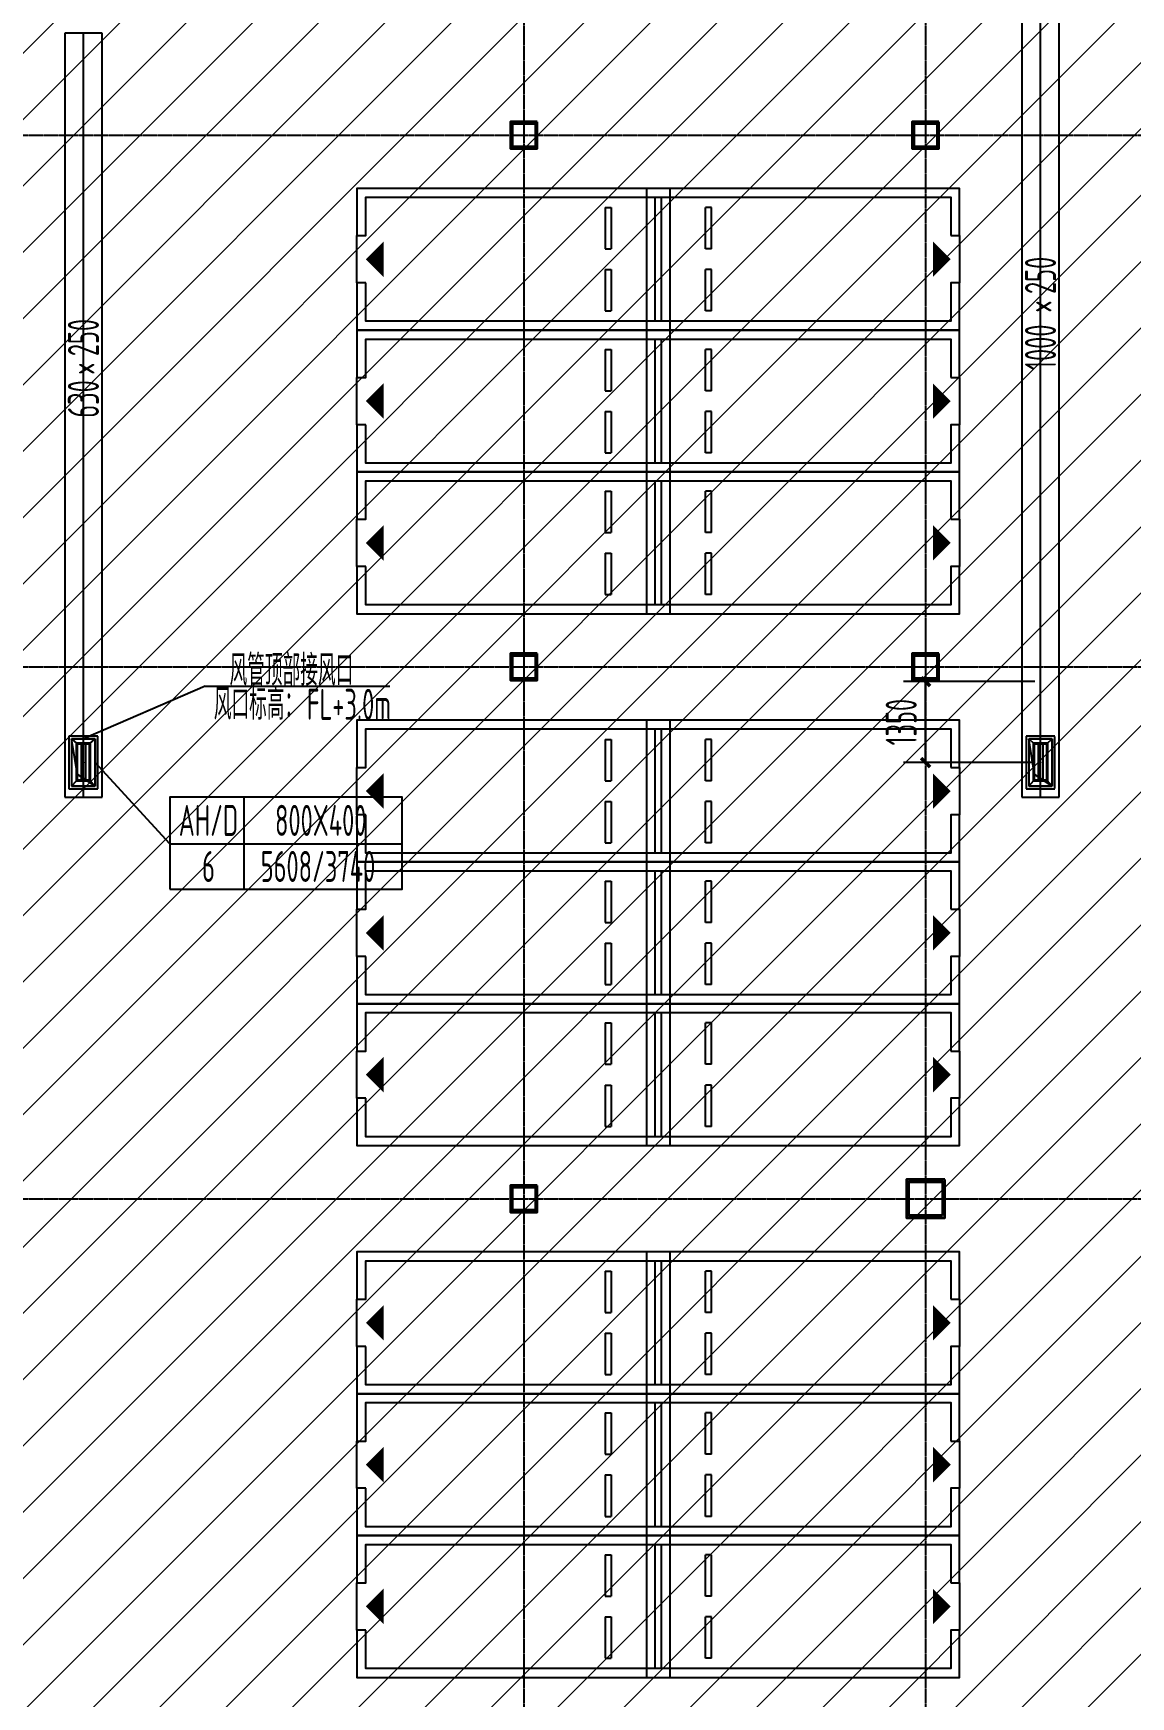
# Model space of a CAD drawing. Extents: x -20827274 to 1300756471, y -549375 to 3431892.
# Drawn here: x -53513 to -34936, y -327688 to -299536 of the extents above; entities that cross this region are included whole.
import ezdxf

# ---------------------------------------------------------------- set-up
doc = ezdxf.new("R2010")
doc.units = 0
doc.header["$LTSCALE"] = 10
for name, pattern in [('CENTER2', [1.125, 0.75, -0.125, 0.125, -0.125]), ('DASH', [0.35, 0.25, -0.1]), ('暖附图底图$0$DASH', [0.35, 0.25, -0.1]), ('暖附图底图$0$DOTE', [2.42, 2, -0.2, 0.02, -0.2])]:
    doc.linetypes.add(name, pattern=pattern)
for name, color, linetype in [('1-zs', 3, 'Continuous'), ('1-标注暖通', 4, 'Continuous'), ('DUCT-排烟中心线', 5, 'CENTER2'), ('DUCT-排烟标注', 3, 'Continuous'), ('DUCT-排烟法兰', 4, 'Continuous'), ('DUCT-排烟管', 2, 'Continuous'), ('DUCT-排烟管立管', 2, 'Continuous'), ('DUCT-排烟管端线', 4, 'Continuous'), ('DUCT-排风风口', 7, 'Continuous'), ('H-TH_DIM', 3, 'Continuous'), ('Hvac-Hide', 8, 'DASH'), ('暖附图底图$0$00-停车位', 8, 'Continuous'), ('暖附图底图$0$1-标注暖通', 8, 'Continuous'), ('暖附图底图$0$DOTE', 8, 'Continuous')]:
    doc.layers.add(name, color=color, linetype=linetype)
doc.layers.add('F-非人防区', color=105, linetype='Continuous', lineweight=15)
doc.layers.add('暖附图底图$0$钢柱', color=8, linetype='Continuous', lineweight=35)
doc.styles.add('8B2_02', font='tssdeng.shx', dxfattribs={"width": 0.6, "bigfont": 'TSSDCHN.shx'})
doc.styles.add('8B2_02_T3', font='tssdeng.shx', dxfattribs={"width": 0.6, "bigfont": 'TSSDCHN.shx'})
doc.dimstyles.new('_TCH_ARCH&&150', dxfattribs={"dimtxt": 525, "dimasz": 150, "dimexe": 375, "dimexo": 450, "dimgap": 150, "dimtad": 1, "dimdec": 0, "dimrnd": 50, "dimzin": 0, "dimdsep": 46, "dimtxsty": '8B2_02_T3', "dimblk": 'ARCHTICK', "dimcen": 0.09, "dimclrt": 7, "dimazin": 2, "dimtfac": 1, "dimtdec": 0, "dimtix": 1, "dimtmove": 2, "dimatfit": 3, "dimfxl": 0, "dimtolj": 1, "dimtzin": 0, "dimarcsym": 0})

# ---------------------------------------------------------------- blocks, each defined once
blk = doc.blocks.new('$风口$00000108')
for p, q in [((-250, 135), (-190, 75)), ((-250, -135), (-250, 135)), ((200, 25), (-190, 25)), ((250, 135), (200, 75)), ((250, 135), (250, -135)), ((-250, -135), (-190, -75)), ((250, -135), (-250, -135)), ((200, -25), (-190, -25)), ((200, -75), (250, -135))]:
    blk.add_line(p, q)
at = {"linetype": 'Continuous'}
blk.add_line((250, 135), (-250, 135), dxfattribs=at)
at = {"lineweight": 40}
for p, q in [((-190, 75), (200, 75)), ((-190, -75), (-190, 75)), ((200, 75), (200, -75)), ((-190, -75), (200, -75))]:
    blk.add_line(p, q, dxfattribs=at)
blk = doc.blocks.new('暖附图底图$0$车位2400x5300')
at = {"layer": '暖附图底图$0$00-停车位', "color": 251}
for p, q in [((-875, -1000), (-175, -1000)), ((-875, -1100), (-875, -1000)), ((-875, -1100), (-175, -1100)), ((-175, -1100), (-175, -1000)), ((175, -1000), (875, -1000)), ((175, -1100), (175, -1000)), ((175, -1100), (875, -1100)), ((875, -1100), (875, -1000)), ((400, -5300), (-400, -5300))]:
    blk.add_line(p, q, dxfattribs=at)
blk.add_lwpolyline([(400, -5150), (400, -5300), (1200, -5300), (1200, 0), (-1200, 0), (-1200, -5300), (-400, -5300), (-400, -5150), (-1050, -5150), (-1050, -150), (1050, -150), (1050, -5150), (400, -5150)], dxfattribs=at)
blk.add_lwpolyline([(0, -5150, 0, 600, 0), (0, -4850, 600, 600, 0)], format="xyseb", dxfattribs=at)
blk = doc.blocks.new('暖附图底图$0$A$C00330F2E')
at = {"layer": '暖附图底图$0$钢柱', "color": 4, "lineweight": 35}
for points in [[(27075, -126100), (26625, -126100), (26625, -126550), (27075, -126550)], [(33875, -126100), (33425, -126100), (33425, -126550), (33875, -126550)], [(27045, -126520), (26655, -126520), (26655, -126130), (27045, -126130)], [(33845, -126520), (33455, -126520), (33455, -126130), (33845, -126130)], [(27075, -135100), (26625, -135100), (26625, -135550), (27075, -135550)], [(27045, -135520), (26655, -135520), (26655, -135130), (27045, -135130)], [(33875, -135100), (33425, -135100), (33425, -135550), (33875, -135550)], [(33845, -135520), (33455, -135520), (33455, -135130), (33845, -135130)], [(27075, -144100), (26625, -144100), (26625, -144550), (27075, -144550)], [(27045, -144520), (26655, -144520), (26655, -144130), (27045, -144130)], [(33975, -144000), (33325, -144000), (33325, -144650), (33975, -144650)], [(33935, -144610), (33365, -144610), (33365, -144040), (33935, -144040)]]:
    blk.add_lwpolyline(points, close=True, dxfattribs=at)
blk = doc.blocks.new('暖附图底图$0$AFSFCS')
at = {"layer": '暖附图底图$0$DOTE', "color": 16, "linetype": '暖附图底图$0$DOTE', "ltscale": 1.5}
for p, q in [((-45208.6, -155629.3), (-45208.6, -385768.2)), ((-38408.6, -155629.3), (-38408.6, -385768.2)), ((-113117.3, -301260.4), (10791.4, -301260.4)), ((-113117.3, -310260.4), (145070.3, -310260.4)), ((-113117.3, -319260.4), (145070.3, -319260.4))]:
    blk.add_line(p, q, dxfattribs=at)
blk.add_blockref('暖附图底图$0$A$C00330F2E', (-72058.6, -174935.4))
at = {"layer": '暖附图底图$0$00-停车位'}
for p, rotation in [((-42733.6, -303360.4), 270), ((-43133.6, -303360.4), 90), ((-42733.6, -305760.4), 270), ((-43133.6, -305760.4), 90), ((-42733.6, -308160.4), 270), ((-43133.6, -308160.4), 90), ((-42733.6, -312360.4), 270), ((-43133.6, -312360.4), 90), ((-42733.6, -314760.4), 270), ((-43133.6, -314760.4), 90), ((-42733.6, -317160.4), 270), ((-43133.6, -317160.4), 90), ((-42733.6, -321360.4), 270), ((-43133.6, -321360.4), 90), ((-42733.6, -323760.4), 270), ((-43133.6, -323760.4), 90), ((-42733.6, -326160.4), 270), ((-43133.6, -326160.4), 90)]:
    blk.add_blockref('暖附图底图$0$车位2400x5300', p, dxfattribs=dict(at, rotation=rotation))
blk = doc.blocks.new('暖附图底图')
at = {"layer": '暖附图底图$0$1-标注暖通', "linetype": '暖附图底图$0$DASH'}
blk.add_blockref('暖附图底图$0$AFSFCS', (500000, 0), dxfattribs=at)
blk = doc.blocks.new('_ArchTick')
at = {"color": 0, "linetype": 'ByBlock', "const_width": 0.4}
blk.add_lwpolyline([(-0.5, -0.5), (0.5, 0.5)], dxfattribs=at)
blk = doc.blocks.new('*D1181')
at = {"layer": 'Defpoints', "color": 0, "transparency": 16777216}
for p in [(-38409, -310509), (-36108, -310509), (-36108, -311879)]:
    blk.add_point(p, dxfattribs=at)
at = {"layer": 'H-TH_DIM', "color": 0, "lineweight": -2, "transparency": 16777216}
for p, q in [((-36558, -310509), (-38784, -310509)), ((-38409, -311879), (-38409, -310509)), ((-36558, -311879), (-38784, -311879))]:
    blk.add_line(p, q, dxfattribs=at)
at = {"layer": 'H-TH_DIM', "color": 0, "lineweight": -2, "transparency": 16777216, "xscale": 150, "yscale": 150, "zscale": 150}
for p, rotation in [((-38409, -310509), 90), ((-38409, -311879), 270)]:
    blk.add_blockref('_ArchTick', p, dxfattribs=dict(at, rotation=rotation))
at = {"layer": 'H-TH_DIM', "color": 7, "transparency": 16777216, "insert": (-38821, -311194), "char_height": 525, "attachment_point": 5, "rotation": 90, "style": '8B2_02_T3'}
blk.add_mtext('\\A1;1350', dxfattribs=at)

msp = doc.modelspace()

# ---------------------------------------------------------------- hatches: boundary and pattern name
at = {"layer": 'F-非人防区'}
h = msp.add_hatch(dxfattribs=at)
h.set_pattern_fill('ANSI31', color=8, scale=500)
h.set_pattern_definition([(45, (-67108.6, 126739.6), (-561.266, 561.266), [])])
edge = h.paths.add_edge_path()
edge.add_line((26041.4, -160910.4), (26041.4, -174910.4))
edge.add_line((26041.4, -174910.4), (44466.4, -174910.4))
edge.add_line((44466.4, -174910.4), (44466.4, -230535.4))
edge.add_line((44466.4, -230535.4), (29591.4, -230535.4))
edge.add_line((29591.4, -230535.4), (29591.4, -228585.4))
edge.add_line((29591.4, -228585.4), (32466.4, -228585.4))
edge.add_line((32466.4, -228585.4), (32466.4, -223185.4))
edge.add_line((32466.4, -223185.4), (6116.4, -223185.4))
edge.add_line((6116.4, -223185.4), (6116.4, -236210.4))
edge.add_line((6116.4, -236210.4), (5916.4, -236210.4))
edge.add_line((5916.4, -236210.4), (5921.1, -289912.2))
edge.add_line((5921.1, -289912.2), (35191.4, -289912.2))
edge.add_line((35191.4, -289912.2), (35191.4, -296310.4))
edge.add_line((35191.4, -296310.4), (35041.4, -296310.4))
edge.add_line((35041.4, -296310.4), (35041.4, -296910.4))
edge.add_line((35041.4, -296910.4), (35641.4, -296910.4))
edge.add_line((35641.4, -296910.4), (44736.4, -305099.6))
edge.add_line((44736.4, -305099.6), (22456.5, -329844))
edge.add_line((22456.5, -329844), (22456.5, -340006.4))
edge.add_line((22456.5, -340006.4), (-13248.1, -379660.4))
edge.add_line((-13248.1, -379660.4), (-90108.6, -379660.4))
edge.add_line((-90108.6, -379660.4), (-90108.6, -373660.4))
edge.add_line((-90108.6, -373660.4), (-91358.6, -373660.4))
edge.add_arc((-91358.6, -361660.4), 12000, 180, 270, ccw=False)
edge.add_line((-103358.6, -361660.4), (-103358.6, -333450.4))
edge.add_line((-103358.6, -333450.4), (-95358.6, -333436.6))
edge.add_line((-95358.6, -333436.6), (-95358.6, -160610.4))
edge.add_line((-95358.6, -160610.4), (-86333.4, -160610.4))
edge.add_line((-86333.4, -160610.4), (-86333.6, -149790))
edge.add_line((-86333.6, -149790), (-73433.4, -149790))
edge.add_line((-73433.4, -149790), (-73433.4, -160610.4))
edge.add_line((-73433.4, -160610.4), (26041.4, -160910.4))

# ---------------------------------------------------------------- linework, layer by layer
at = {"layer": '1-标注暖通'}
for p, q in [((-50603, -310586.3, -500), (-52664.1, -311478.6, 2600)), ((-50603, -310586.3, -500), (-47480.3, -310586.3, -500)), ((-51203.2, -313252.7), (-52464.1, -311878.6, 2600))]:
    msp.add_line(p, q, dxfattribs=at)
msp.add_lwpolyline([(-51203.2, -314021.1), (-47267.3, -314021.1), (-47267.3, -312462.3), (-51203.2, -312462.3)], close=True, dxfattribs=at)
for points in [[(-49950.8, -312462.3), (-49950.8, -314021.1)], [(-51203.2, -313252.7), (-47267.3, -313252.7)]]:
    msp.add_lwpolyline(points, dxfattribs=at)
at = {"layer": 'DUCT-排烟中心线'}
for p, q in [((-36463.5, -312463.6), (-36463.5, -298981.1)), ((-52664.1, -312463.6), (-52664.1, -299536.1))]:
    msp.add_line(p, q, dxfattribs=at)
at = {"layer": 'DUCT-排烟法兰'}
for p, q in [((-52419.1, -311433.6), (-52909.1, -311433.6)), ((-52909.1, -311433.6), (-52909.1, -312323.6)), ((-52419.1, -312323.6), (-52419.1, -311433.6)), ((-52909.1, -312323.6), (-52419.1, -312323.6))]:
    msp.add_line(p, q, dxfattribs=at)
at = {"layer": 'DUCT-排烟法兰', "color": 18, "true_color": 0x000000}
for p in [(-52664.1, -299536.1, 500), (-52664.1, -299536.1, 500), (-52664.1, -311878.6, -0.1), (-52664.1, -311878.6, 0.1), (-36463.5, -311878.6, -0.1), (-36463.5, -311878.6, 0.1)]:
    msp.add_point(p, dxfattribs=at)
at = {"layer": 'DUCT-排烟管'}
for p, q in [((-36778.5, -298981.1), (-36778.5, -312463.6)), ((-36148.5, -312463.6), (-36148.5, -298981.1)), ((-52349.1, -299536.1), (-52979.1, -299536.1)), ((-52979.1, -299536.1), (-52979.1, -312463.6)), ((-52349.1, -312463.6), (-52349.1, -299536.1)), ((-52979.1, -312463.6), (-52349.1, -312463.6)), ((-36778.5, -312463.6), (-36148.5, -312463.6))]:
    msp.add_line(p, q, dxfattribs=at)
at = {"layer": 'DUCT-排烟管立管'}
for p, q in [((-52464.1, -311478.6), (-52864.1, -311478.6)), ((-52864.1, -311478.6), (-52864.1, -312278.6)), ((-52464.1, -312278.6), (-52464.1, -311478.6)), ((-36263.5, -311478.6), (-36663.5, -311478.6)), ((-36663.5, -311478.6), (-36663.5, -312278.6)), ((-36263.5, -312278.6), (-36263.5, -311478.6)), ((-52864.1, -312278.6), (-52464.1, -312278.6)), ((-36663.5, -312278.6), (-36263.5, -312278.6))]:
    msp.add_line(p, q, dxfattribs=at)
at = {"layer": 'DUCT-排烟管端线'}
for p, q in [((-52764.1, -312078.6), (-52864.1, -311478.6)), ((-36563.5, -312078.6), (-36663.5, -311478.6)), ((-52464.1, -312278.6), (-52764.1, -312078.6)), ((-36263.5, -312278.6), (-36563.5, -312078.6))]:
    msp.add_line(p, q, dxfattribs=at)
at = {"layer": 'Hvac-Hide'}
for p, q in [((-36218.5, -311433.6), (-36708.5, -311433.6)), ((-36708.5, -311433.6), (-36708.5, -312323.6)), ((-36218.5, -312323.6), (-36218.5, -311433.6)), ((-36708.5, -312323.6), (-36218.5, -312323.6))]:
    msp.add_line(p, q, dxfattribs=at)

# ---------------------------------------------------------------- block references
at = {"layer": '1-zs'}
msp.add_blockref('暖附图底图', (-500000, 0), dxfattribs=at)
at = {"layer": 'DUCT-排风风口', "xscale": 1.6, "yscale": 1.481481481481482, "rotation": 89.99999999999999}
for p in [(-52664.1, -311878.6, 2600), (-36463.5, -311878.6, 2600)]:
    msp.add_blockref('$风口$00000108', p, dxfattribs=at)

# ---------------------------------------------------------------- texts
at = {"layer": '1-标注暖通', "style": '8B2_02', "width": 0.6}
for s, p in [('风管顶部接风口', (-50191.1, -310578.9, -500)), ('风口标高：', (-50457.7, -311155.6, -500)), ('FL+3.0m', (-48882.7, -311155.6, -500)), ('AH/D', (-51049.5, -313120)), ('800X400', (-49420.7, -313120)), ('6', (-50655.7, -313899.4)), ('5608/3740', (-49663, -313899.4))]:
    msp.add_text(s, height=525, dxfattribs=at).set_placement(p)
at = {"layer": 'DUCT-排烟标注', "style": '8B2_02', "width": 0.6}
for s, p in [('250', (-36201, -303948.5, 500)), ('×', (-36201, -304263.5, 500)), ('1000', (-36201, -305232.8, 500))]:
    msp.add_text(s, height=525, rotation=90, dxfattribs=at).set_placement(p)
at = {"layer": 'DUCT-排烟标注', "color": 1, "style": '8B2_02', "width": 0.6}
for s, p in [('250', (-52401.6, -305000.8, 500)), ('×', (-52401.6, -305315.8, 500)), ('630', (-52401.6, -306042.7, 500))]:
    msp.add_text(s, height=525, rotation=90, dxfattribs=at).set_placement(p)

# ---------------------------------------------------------------- dimensions: what is measured, and where the dimension line sits
at = {"layer": 'H-TH_DIM'}
dim = msp.add_aligned_dim(p1=(-36107.8, -311878.6), p2=(-36107.8, -310508.6), distance=2300.8, dimstyle='_TCH_ARCH&&150', dxfattribs=at)
dim.commit()
dim.dimension.update_dxf_attribs({"geometry": '*D1181', "text_midpoint": (-38821.1, -311193.6)})

doc.saveas('drawing.dxf')
